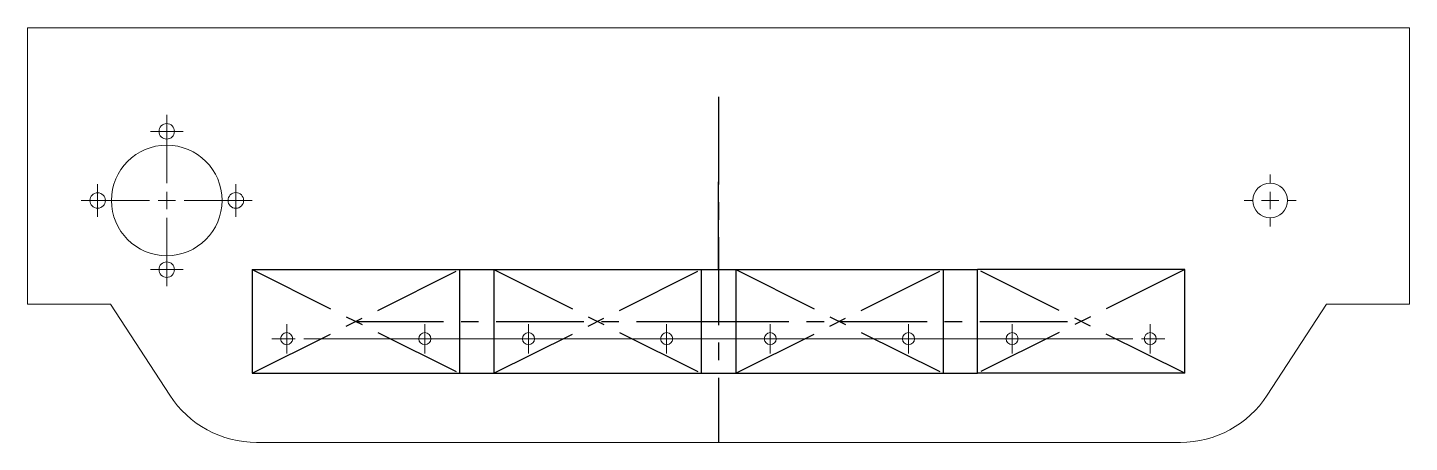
# Model space of a CAD drawing. Header units: millimetres. Extents: x 28 to 228, y 351 to 411.
import ezdxf

# ---------------------------------------------------------------- set-up
doc = ezdxf.new("R2010")
doc.units = ezdxf.units.MM
doc.linetypes.add('CENTERX2', pattern=[20.32, 12.7, -2.54, 2.54, -2.54])

# ---------------------------------------------------------------- blocks, each defined once
blk = doc.blocks.new('SW_CENTERMARKSYMBOL_0')
at = {"color": 0, "linetype": 'Continuous', "lineweight": 0}
for p, q in [((0, 2.5), (0, 9.25)), ((-2.5, 0), (-9.25, 0)), ((0, 0), (-1.25, 0)), ((0, 0), (0, 1.25)), ((0, 0), (0, -1.25)), ((0, 0), (1.25, 0)), ((2.5, 0), (9.25, 0)), ((0, -2.5), (0, -9.25))]:
    blk.add_line(p, q, dxfattribs=at)
blk = doc.blocks.new('SW_CENTERMARKSYMBOL_1')
at = {"color": 0, "linetype": 'Continuous', "lineweight": 0}
for p, q in [((0, 1.25), (0, 2.375)), ((-1.25, 0), (-2.375, 0)), ((0, 0), (-1.25, 0)), ((0, 0), (0, 1.25)), ((0, 0), (0, -1.25)), ((0, 0), (1.25, 0)), ((1.25, 0), (2.375, 0)), ((0, -1.25), (0, -2.375))]:
    blk.add_line(p, q, dxfattribs=at)
blk = doc.blocks.new('SW_CENTERMARKSYMBOL_2')
at = {"color": 0, "linetype": 'Continuous', "lineweight": 0}
for p, q in [((0, 1.25), (0, 2.375)), ((-1.25, 0), (-2.375, 0)), ((0, 0), (-1.25, 0)), ((0, 0), (0, 1.25)), ((0, 0), (0, -1.25)), ((0, 0), (1.25, 0)), ((1.25, 0), (2.375, 0)), ((0, -1.25), (0, -2.375))]:
    blk.add_line(p, q, dxfattribs=at)
blk = doc.blocks.new('SW_CENTERMARKSYMBOL_3')
at = {"color": 0, "linetype": 'Continuous', "lineweight": 0}
for p, q in [((0, 1.25), (0, 2.375)), ((-1.25, 0), (-2.375, 0)), ((0, 0), (-1.25, 0)), ((0, 0), (0, 1.25)), ((0, 0), (0, -1.25)), ((0, 0), (1.25, 0)), ((1.25, 0), (2.375, 0)), ((0, -1.25), (0, -2.375))]:
    blk.add_line(p, q, dxfattribs=at)
blk = doc.blocks.new('SW_CENTERMARKSYMBOL_4')
at = {"color": 0, "linetype": 'Continuous', "lineweight": 0}
for p, q in [((0, 1.25), (0, 2.375)), ((-1.25, 0), (-2.375, 0)), ((0, 0), (-1.25, 0)), ((0, 0), (0, 1.25)), ((0, 0), (0, -1.25)), ((0, 0), (1.25, 0)), ((1.25, 0), (2.375, 0)), ((0, -1.25), (0, -2.375))]:
    blk.add_line(p, q, dxfattribs=at)
blk = doc.blocks.new('SW_CENTERMARKSYMBOL_5')
at = {"color": 0, "linetype": 'Continuous', "lineweight": 0}
for p, q in [((0, 2.5), (0, 3.75)), ((-2.5, 0), (-3.75, 0)), ((0, 0), (-1.25, 0)), ((0, 0), (0, 1.25)), ((0, 0), (0, -1.25)), ((0, 0), (1.25, 0)), ((2.5, 0), (3.75, 0)), ((0, -2.5), (0, -3.75))]:
    blk.add_line(p, q, dxfattribs=at)
blk = doc.blocks.new('SW_CENTERMARKSYMBOL_6')
at = {"color": 0, "linetype": 'Continuous', "lineweight": 0}
for p, q in [((-35, 1.25), (-35, 2.125)), ((0, 1.25), (0, 2.125)), ((35, 1.25), (35, 2.125)), ((70, 1.25), (70, 2.125)), ((-36.25, 0), (-37.125, 0)), ((-35, 0), (-36.25, 0)), ((-35, 0), (-35, 1.25)), ((-35, 0), (-35, -1.25)), ((-35, 0), (-33.75, 0)), ((-2.5, 0), (-32.5, 0)), ((0, 0), (-1.25, 0)), ((0, 0), (0, 1.25)), ((0, 0), (0, -1.25)), ((0, 0), (1.25, 0)), ((32.5, 0), (2.5, 0)), ((35, 0), (33.75, 0)), ((35, 0), (35, 1.25)), ((35, 0), (35, -1.25)), ((35, 0), (36.25, 0)), ((67.5, 0), (37.5, 0)), ((70, 0), (68.75, 0)), ((70, 0), (70, 1.25)), ((70, 0), (70, -1.25)), ((70, 0), (71.25, 0)), ((71.25, 0), (72.125, 0)), ((-35, -1.25), (-35, -2.125)), ((0, -1.25), (0, -2.125)), ((35, -1.25), (35, -2.125)), ((70, -1.25), (70, -2.125))]:
    blk.add_line(p, q, dxfattribs=at)
blk = doc.blocks.new('SW_CENTERMARKSYMBOL_7')
at = {"color": 0, "linetype": 'Continuous', "lineweight": 0}
for p, q in [((-35, 1.25), (-35, 2.125)), ((0, 1.25), (0, 2.125)), ((35, 1.25), (35, 2.125)), ((70, 1.25), (70, 2.125)), ((-36.25, 0), (-37.125, 0)), ((-35, 0), (-36.25, 0)), ((-35, 0), (-35, 1.25)), ((-35, 0), (-35, -1.25)), ((-35, 0), (-33.75, 0)), ((-2.5, 0), (-32.5, 0)), ((0, 0), (-1.25, 0)), ((0, 0), (0, 1.25)), ((0, 0), (0, -1.25)), ((0, 0), (1.25, 0)), ((32.5, 0), (2.5, 0)), ((35, 0), (33.75, 0)), ((35, 0), (35, 1.25)), ((35, 0), (35, -1.25)), ((35, 0), (36.25, 0)), ((67.5, 0), (37.5, 0)), ((70, 0), (68.75, 0)), ((70, 0), (70, 1.25)), ((70, 0), (70, -1.25)), ((70, 0), (71.25, 0)), ((71.25, 0), (72.125, 0)), ((-35, -1.25), (-35, -2.125)), ((0, -1.25), (0, -2.125)), ((35, -1.25), (35, -2.125)), ((70, -1.25), (70, -2.125))]:
    blk.add_line(p, q, dxfattribs=at)

msp = doc.modelspace()

# ---------------------------------------------------------------- linework, layer by layer
at = {"color": 7, "linetype": 'Continuous', "lineweight": 15}
for p, q in [((28.41, 371.12), (28.41, 411.12)), ((28.41, 411.12), (228.41, 411.12)), ((228.41, 411.12), (228.41, 371.12)), ((28.41, 371.12), (40.41, 371.12)), ((40.41, 371.12), (48.98, 357.95)), ((207.85, 357.95), (216.41, 371.12)), ((228.41, 371.12), (216.41, 371.12)), ((61.55, 351.12), (195.27, 351.12))]:
    msp.add_line(p, q, dxfattribs=at)
at = {"color": 7, "linetype": 'CENTERX2'}
for p, q in [((128.41, 401.12), (128.41, 351.12)), ((128.41, 376.12), (128.41, 391.23)), ((60.91, 376.12), (90.91, 361.12)), ((60.91, 361.12), (90.91, 376.12)), ((90.91, 376.12), (95.91, 376.12)), ((95.91, 376.12), (125.91, 361.12)), ((95.91, 361.12), (125.91, 376.12)), ((125.91, 376.12), (130.91, 376.12)), ((130.91, 376.12), (160.91, 361.12)), ((130.91, 361.12), (160.91, 376.12)), ((160.91, 376.12), (165.91, 376.12)), ((195.91, 361.12), (165.91, 376.12)), ((195.91, 376.12), (165.91, 361.12)), ((75.91, 368.62), (125.91, 368.62)), ((125.91, 368.62), (145.91, 368.62)), ((145.91, 368.62), (180.91, 368.62)), ((90.91, 361.12), (95.91, 361.12)), ((125.91, 361.12), (130.91, 361.12)), ((160.91, 361.12), (165.91, 361.12))]:
    msp.add_line(p, q, dxfattribs=at)
at = {"color": 7, "linetype": 'Continuous'}
for p, q in [((60.91, 376.12), (90.91, 376.12)), ((60.91, 376.12), (60.91, 361.12)), ((90.91, 376.12), (90.91, 361.12)), ((95.91, 376.12), (125.91, 376.12)), ((95.91, 376.12), (95.91, 361.12)), ((125.91, 376.12), (125.91, 361.12)), ((130.91, 376.12), (160.91, 376.12)), ((130.91, 376.12), (130.91, 361.12)), ((160.91, 376.12), (160.91, 361.12)), ((195.91, 376.12), (165.91, 376.12)), ((165.91, 361.12), (165.91, 376.12)), ((195.91, 361.12), (195.91, 376.12)), ((60.91, 361.12), (90.91, 361.12)), ((95.91, 361.12), (125.91, 361.12)), ((130.91, 361.12), (160.91, 361.12)), ((195.91, 361.12), (165.91, 361.12))]:
    msp.add_line(p, q, dxfattribs=at)
at = {"color": 7, "linetype": 'Continuous', "lineweight": 15}
for centre, radius in [((48.55, 396.12), 1.12), ((48.55, 386.12), 8), ((208.27, 386.12), 2.5), ((38.55, 386.12), 1.12), ((58.55, 386.12), 1.13), ((48.55, 376.12), 1.12), ((65.91, 366.12), 0.875), ((85.91, 366.12), 0.875), ((100.91, 366.12), 0.875), ((120.91, 366.12), 0.875), ((135.91, 366.12), 0.875), ((155.91, 366.12), 0.875), ((170.91, 366.12), 0.875), ((190.91, 366.12), 0.875)]:
    msp.add_circle(centre, radius, dxfattribs=at)
for centre, start, end in [((61.55, 366.12), 213.0239, 270), ((195.27, 366.12), 270, 326.9761)]:
    msp.add_arc(centre, 15, start, end, dxfattribs=at)

# ---------------------------------------------------------------- block references
at = {"color": 7, "linetype": 'Continuous', "lineweight": 0}
for name, p in [('SW_CENTERMARKSYMBOL_1', (48.55, 396.12)), ('SW_CENTERMARKSYMBOL_0', (48.55, 386.12)), ('SW_CENTERMARKSYMBOL_4', (38.55, 386.12)), ('SW_CENTERMARKSYMBOL_2', (58.55, 386.12)), ('SW_CENTERMARKSYMBOL_5', (208.27, 386.12)), ('SW_CENTERMARKSYMBOL_3', (48.55, 376.12)), ('SW_CENTERMARKSYMBOL_7', (100.91, 366.12)), ('SW_CENTERMARKSYMBOL_6', (120.91, 366.12))]:
    msp.add_blockref(name, p, dxfattribs=at)

doc.saveas('drawing.dxf')
